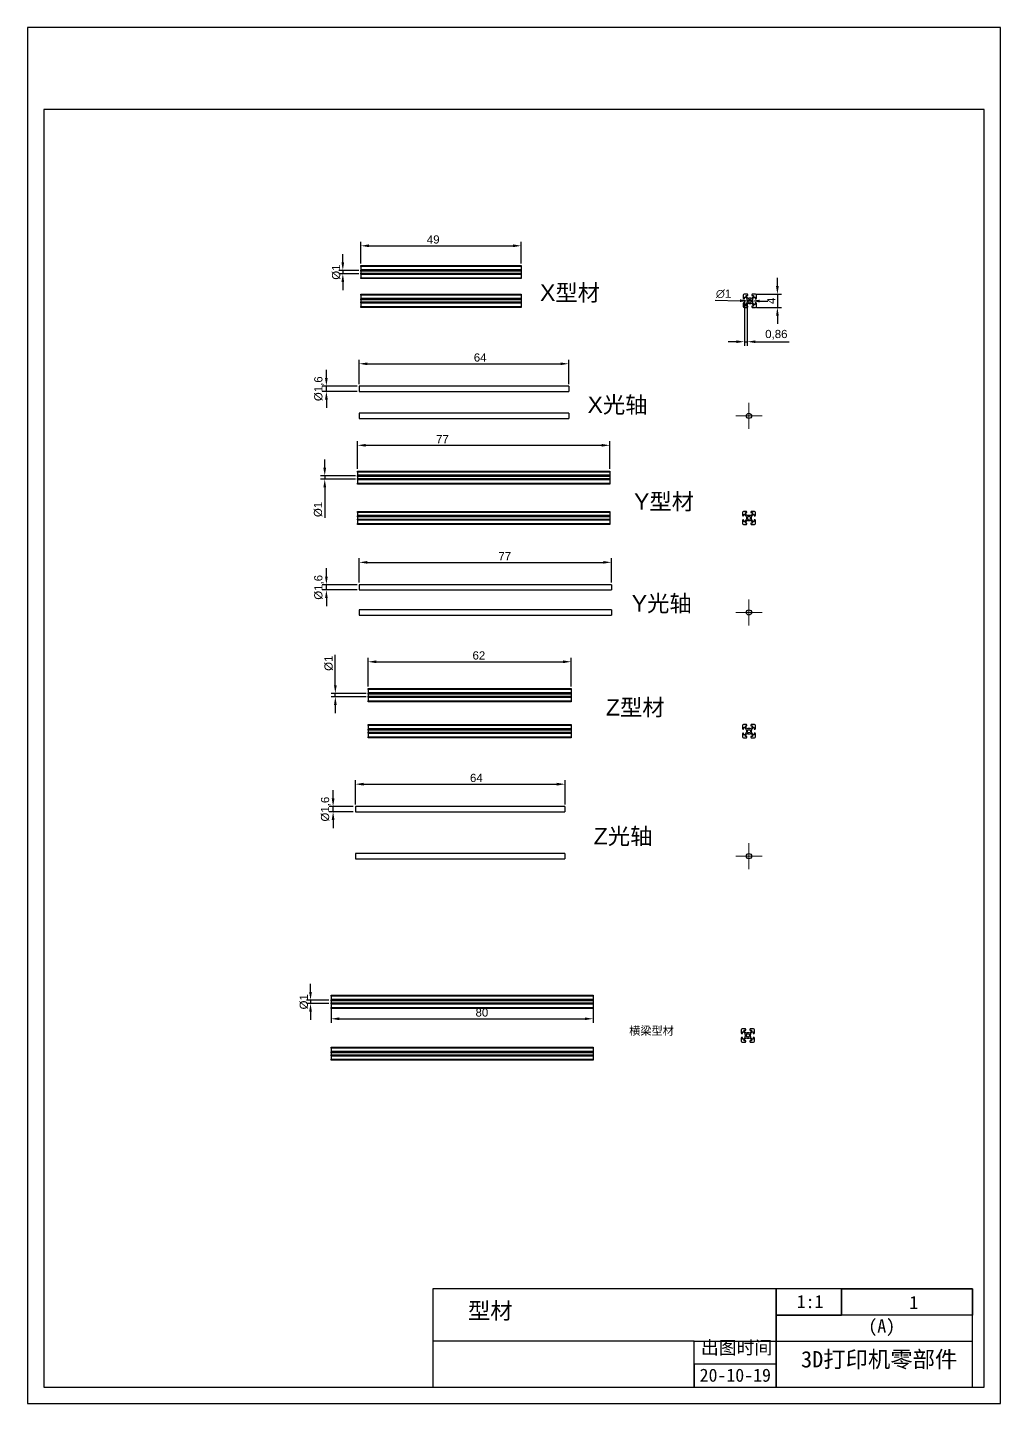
# Model space of a CAD drawing. Header units: millimetres. Extents: x -9 to 2385, y -1365 to 512.
# Drawn here: x 190.3 to 487.3, y 91.8 to 511.8 of the extents above; entities that cross this region are included whole.
import ezdxf

# ---------------------------------------------------------------- set-up
doc = ezdxf.new("R2010")
doc.units = ezdxf.units.MM
doc.layers.add('biaozhu', color=1, linetype='Continuous', lineweight=5, plot=False)
doc.styles.get("Standard").update_dxf_attribs({"font": 'arial.ttf'})
doc.dimstyles.new('ISO-25', dxfattribs={"dimtxt": 2.5, "dimasz": 2.5, "dimexe": 1.25, "dimexo": 0.625, "dimtad": 1, "dimtxsty": 'Standard', "dimcen": 2.5, "dimclrd": 1, "dimclre": 1, "dimclrt": 1, "dimadec": 0, "dimazin": 0, "dimtfac": 1, "dimtmove": 0, "dimatfit": 3, "dimfxl": 1, "dimtfillclr": 1, "dimarcsym": 0})

# ---------------------------------------------------------------- blocks, each defined once
blk = doc.blocks.new('*D536')
at = {"layer": 'biaozhu', "color": 1, "linetype": 'Continuous', "lineweight": -2, "transparency": 16777216}
for p, q in [((286.52, 440.14), (286.52, 442.64)), ((291.36, 437.64), (285.27, 437.64)), ((286.52, 437.64), (286.52, 436.64)), ((291.36, 436.64), (285.27, 436.64)), ((286.52, 434.14), (286.52, 431.64))]:
    blk.add_line(p, q, dxfattribs=at)
at = {"layer": 'biaozhu', "color": 1, "linetype": 'Continuous', "transparency": 16777216}
for points in [[(286.1, 440.14), (286.93, 440.14), (286.52, 437.64)], [(286.1, 434.14), (286.93, 434.14), (286.52, 436.64)]]:
    blk.add_solid(points, dxfattribs=at)
at = {"layer": 'Defpoints', "color": 0, "linetype": 'Continuous', "transparency": 16777216}
for p in [(291.99, 437.64), (286.52, 436.64), (291.99, 436.64)]:
    blk.add_point(p, dxfattribs=at)
at = {"layer": 'biaozhu', "color": 1, "linetype": 'Continuous', "lineweight": 18, "transparency": 16777216, "insert": (283.2, 437.14), "char_height": 2.5, "attachment_point": 2, "rotation": 90}
blk.add_mtext('%%c1', dxfattribs=at)
blk = doc.blocks.new('*D537')
at = {"layer": 'biaozhu', "color": 1, "linetype": 'Continuous', "lineweight": -2, "transparency": 16777216}
for p, q in [((291.99, 439.76), (291.99, 446.42)), ((340.99, 439.76), (340.99, 446.42)), ((294.49, 445.17), (338.49, 445.17))]:
    blk.add_line(p, q, dxfattribs=at)
at = {"layer": 'biaozhu', "color": 1, "linetype": 'Continuous', "transparency": 16777216}
for points in [[(294.49, 445.59), (294.49, 444.76), (291.99, 445.17)], [(338.49, 445.59), (338.49, 444.76), (340.99, 445.17)]]:
    blk.add_solid(points, dxfattribs=at)
at = {"layer": 'Defpoints', "color": 0, "linetype": 'Continuous', "transparency": 16777216}
for p in [(340.99, 445.17), (291.99, 439.14), (340.99, 439.14)]:
    blk.add_point(p, dxfattribs=at)
at = {"layer": 'biaozhu', "color": 1, "linetype": 'Continuous', "lineweight": 18, "transparency": 16777216, "insert": (314.11, 448.35), "char_height": 2.5, "attachment_point": 2}
blk.add_mtext('49', dxfattribs=at)
blk = doc.blocks.new('*D538')
at = {"layer": 'biaozhu', "color": 1, "linetype": 'Continuous', "lineweight": -2, "transparency": 16777216}
for p, q in [((281.5, 404.84), (281.5, 407.34)), ((290.88, 402.34), (280.25, 402.34)), ((290.88, 400.74), (280.25, 400.74)), ((281.5, 400.74), (281.5, 402.34)), ((281.5, 398.24), (281.5, 395.74))]:
    blk.add_line(p, q, dxfattribs=at)
at = {"layer": 'biaozhu', "color": 1, "linetype": 'Continuous', "transparency": 16777216}
for points in [[(281.08, 404.84), (281.92, 404.84), (281.5, 402.34)], [(281.08, 398.24), (281.92, 398.24), (281.5, 400.74)]]:
    blk.add_solid(points, dxfattribs=at)
at = {"layer": 'Defpoints', "color": 0, "linetype": 'Continuous', "transparency": 16777216}
for p in [(281.5, 402.34), (291.5, 402.34), (291.5, 400.74)]:
    blk.add_point(p, dxfattribs=at)
at = {"layer": 'biaozhu', "color": 1, "linetype": 'Continuous', "lineweight": 18, "transparency": 16777216, "insert": (277.79, 401.54), "char_height": 2.5, "attachment_point": 2, "rotation": 90}
blk.add_mtext('%%c1,6', dxfattribs=at)
blk = doc.blocks.new('*D539')
at = {"layer": 'biaozhu', "color": 1, "linetype": 'Continuous', "lineweight": -2, "transparency": 16777216}
for p, q in [((291.5, 402.96), (291.5, 410.41)), ((294, 409.16), (353, 409.16)), ((355.5, 402.96), (355.5, 410.41))]:
    blk.add_line(p, q, dxfattribs=at)
at = {"layer": 'biaozhu', "color": 1, "linetype": 'Continuous', "transparency": 16777216}
for points in [[(294, 409.57), (294, 408.74), (291.5, 409.16)], [(353, 409.57), (353, 408.74), (355.5, 409.16)]]:
    blk.add_solid(points, dxfattribs=at)
at = {"layer": 'Defpoints', "color": 0, "linetype": 'Continuous', "transparency": 16777216}
for p in [(355.5, 409.16), (291.5, 402.34), (355.5, 402.34)]:
    blk.add_point(p, dxfattribs=at)
at = {"layer": 'biaozhu', "color": 1, "linetype": 'Continuous', "lineweight": 18, "transparency": 16777216, "insert": (328.44, 412.33), "char_height": 2.5, "attachment_point": 2}
blk.add_mtext('64', dxfattribs=at)
blk = doc.blocks.new('SW_CENTERMARKSYMBOL_1')
at = {"color": 0, "linetype": 'Continuous', "lineweight": 0}
for p, q in [((-2.5, 0), (-4, 0)), ((0, 0), (-2.5, 0)), ((0, 2.5), (0, 4)), ((0, 0), (0, 2.5)), ((0, 0), (0, -2.5)), ((0, 0), (2.5, 0)), ((2.5, 0), (4, 0)), ((0, -2.5), (0, -4))]:
    blk.add_line(p, q, dxfattribs=at)
blk = doc.blocks.new('*D544')
at = {"layer": 'biaozhu', "color": 1, "linetype": 'Continuous', "lineweight": -2, "transparency": 16777216}
for p, q in [((281, 377.42), (281, 379.92)), ((290.38, 374.92), (279.75, 374.92)), ((290.38, 373.92), (279.75, 373.92)), ((281, 374.92), (281, 373.92)), ((281, 371.42), (281, 362.13))]:
    blk.add_line(p, q, dxfattribs=at)
at = {"layer": 'biaozhu', "color": 1, "linetype": 'Continuous', "transparency": 16777216}
for points in [[(280.58, 377.42), (281.42, 377.42), (281, 374.92)], [(280.58, 371.42), (281.42, 371.42), (281, 373.92)]]:
    blk.add_solid(points, dxfattribs=at)
at = {"layer": 'Defpoints', "color": 0, "linetype": 'Continuous', "transparency": 16777216}
for p in [(281, 373.92), (291, 374.92), (291, 373.92)]:
    blk.add_point(p, dxfattribs=at)
at = {"layer": 'biaozhu', "color": 1, "linetype": 'Continuous', "lineweight": 18, "transparency": 16777216, "insert": (277.68, 364.69), "char_height": 2.5, "attachment_point": 2, "rotation": 90}
blk.add_mtext('%%c1', dxfattribs=at)
blk = doc.blocks.new('*D545')
at = {"layer": 'biaozhu', "color": 1, "linetype": 'Continuous', "lineweight": -2, "transparency": 16777216}
for p, q in [((291, 377.05), (291, 385.52)), ((293.5, 384.27), (365.5, 384.27)), ((368, 377.05), (368, 385.52))]:
    blk.add_line(p, q, dxfattribs=at)
at = {"layer": 'biaozhu', "color": 1, "linetype": 'Continuous', "transparency": 16777216}
for points in [[(293.5, 384.69), (293.5, 383.86), (291, 384.27)], [(365.5, 384.69), (365.5, 383.86), (368, 384.27)]]:
    blk.add_solid(points, dxfattribs=at)
at = {"layer": 'Defpoints', "color": 0, "linetype": 'Continuous', "transparency": 16777216}
for p in [(368, 384.27), (291, 376.42), (368, 376.42)]:
    blk.add_point(p, dxfattribs=at)
at = {"layer": 'biaozhu', "color": 1, "linetype": 'Continuous', "lineweight": 18, "transparency": 16777216, "insert": (316.92, 387.4), "char_height": 2.5, "attachment_point": 2}
blk.add_mtext('77', dxfattribs=at)
blk = doc.blocks.new('*D546')
at = {"layer": 'biaozhu', "color": 1, "linetype": 'Continuous', "lineweight": -2, "transparency": 16777216}
for p, q in [((281.5, 344.22), (281.5, 346.72)), ((290.88, 341.72), (280.25, 341.72)), ((281.5, 340.12), (281.5, 341.72)), ((290.88, 340.12), (280.25, 340.12)), ((281.5, 337.62), (281.5, 335.12))]:
    blk.add_line(p, q, dxfattribs=at)
at = {"layer": 'biaozhu', "color": 1, "linetype": 'Continuous', "transparency": 16777216}
for points in [[(281.08, 344.22), (281.92, 344.22), (281.5, 341.72)], [(281.08, 337.62), (281.92, 337.62), (281.5, 340.12)]]:
    blk.add_solid(points, dxfattribs=at)
at = {"layer": 'Defpoints', "color": 0, "linetype": 'Continuous', "transparency": 16777216}
for p in [(281.5, 341.72), (291.5, 341.72), (291.5, 340.12)]:
    blk.add_point(p, dxfattribs=at)
at = {"layer": 'biaozhu', "color": 1, "linetype": 'Continuous', "lineweight": 18, "transparency": 16777216, "insert": (277.79, 340.92), "char_height": 2.5, "attachment_point": 2, "rotation": 90}
blk.add_mtext('%%c1,6', dxfattribs=at)
blk = doc.blocks.new('*D547')
at = {"layer": 'biaozhu', "color": 1, "linetype": 'Continuous', "lineweight": -2, "transparency": 16777216}
for p, q in [((291.5, 342.35), (291.5, 349.8)), ((368.5, 342.35), (368.5, 349.8)), ((294, 348.55), (366, 348.55))]:
    blk.add_line(p, q, dxfattribs=at)
at = {"layer": 'biaozhu', "color": 1, "linetype": 'Continuous', "transparency": 16777216}
for points in [[(294, 348.96), (294, 348.13), (291.5, 348.55)], [(366, 348.96), (366, 348.13), (368.5, 348.55)]]:
    blk.add_solid(points, dxfattribs=at)
at = {"layer": 'Defpoints', "color": 0, "linetype": 'Continuous', "transparency": 16777216}
for p in [(368.5, 348.55), (291.5, 341.72), (368.5, 341.72)]:
    blk.add_point(p, dxfattribs=at)
at = {"layer": 'biaozhu', "color": 1, "linetype": 'Continuous', "lineweight": 18, "transparency": 16777216, "insert": (335.94, 351.67), "char_height": 2.5, "attachment_point": 2}
blk.add_mtext('77', dxfattribs=at)
blk = doc.blocks.new('SW_CENTERMARKSYMBOL_2')
at = {"color": 0, "linetype": 'Continuous', "lineweight": 0}
for p, q in [((-2.5, 0), (-4, 0)), ((0, 0), (-2.5, 0)), ((0, 2.5), (0, 4)), ((0, 0), (0, 2.5)), ((0, 0), (0, -2.5)), ((0, 0), (2.5, 0)), ((2.5, 0), (4, 0)), ((0, -2.5), (0, -4))]:
    blk.add_line(p, q, dxfattribs=at)
blk = doc.blocks.new('*D540')
at = {"layer": 'biaozhu', "color": 1, "linetype": 'Continuous', "lineweight": -2, "transparency": 16777216}
for p, q in [((283.55, 276.51), (283.55, 279.01)), ((289.71, 274.01), (282.3, 274.01)), ((283.55, 272.41), (283.55, 274.01)), ((289.71, 272.41), (282.3, 272.41)), ((283.55, 269.91), (283.55, 267.41))]:
    blk.add_line(p, q, dxfattribs=at)
at = {"layer": 'biaozhu', "color": 1, "linetype": 'Continuous', "transparency": 16777216}
for points in [[(283.13, 276.51), (283.97, 276.51), (283.55, 274.01)], [(283.13, 269.91), (283.97, 269.91), (283.55, 272.41)]]:
    blk.add_solid(points, dxfattribs=at)
at = {"layer": 'Defpoints', "color": 0, "linetype": 'Continuous', "transparency": 16777216}
for p in [(283.55, 274.01), (290.34, 274.01), (290.34, 272.41)]:
    blk.add_point(p, dxfattribs=at)
at = {"layer": 'biaozhu', "color": 1, "linetype": 'Continuous', "lineweight": 18, "transparency": 16777216, "insert": (279.84, 273.21), "char_height": 2.5, "attachment_point": 2, "rotation": 90}
blk.add_mtext('%%c1,6', dxfattribs=at)
blk = doc.blocks.new('*D541')
at = {"layer": 'biaozhu', "color": 1, "linetype": 'Continuous', "lineweight": -2, "transparency": 16777216}
for p, q in [((290.34, 274.64), (290.34, 282.08)), ((354.34, 274.64), (354.34, 282.08)), ((292.84, 280.83), (351.84, 280.83))]:
    blk.add_line(p, q, dxfattribs=at)
at = {"layer": 'biaozhu', "color": 1, "linetype": 'Continuous', "transparency": 16777216}
for points in [[(292.84, 281.25), (292.84, 280.41), (290.34, 280.83)], [(351.84, 281.25), (351.84, 280.41), (354.34, 280.83)]]:
    blk.add_solid(points, dxfattribs=at)
at = {"layer": 'Defpoints', "color": 0, "linetype": 'Continuous', "transparency": 16777216}
for p in [(354.34, 280.83), (290.34, 274.01), (354.34, 274.01)]:
    blk.add_point(p, dxfattribs=at)
at = {"layer": 'biaozhu', "color": 1, "linetype": 'Continuous', "lineweight": 18, "transparency": 16777216, "insert": (327.28, 284.01), "char_height": 2.5, "attachment_point": 2}
blk.add_mtext('64', dxfattribs=at)
blk = doc.blocks.new('SW_CENTERMARKSYMBOL_3')
at = {"color": 0, "linetype": 'Continuous', "lineweight": 0}
for p, q in [((-2.5, 0), (-4, 0)), ((0, 0), (-2.5, 0)), ((0, 2.5), (0, 4)), ((0, 0), (0, 2.5)), ((0, 0), (0, -2.5)), ((0, 0), (2.5, 0)), ((2.5, 0), (4, 0)), ((0, -2.5), (0, -4))]:
    blk.add_line(p, q, dxfattribs=at)
blk = doc.blocks.new('*D542')
at = {"layer": 'biaozhu', "color": 1, "linetype": 'Continuous', "lineweight": -2, "transparency": 16777216}
for p, q in [((284.23, 311.02), (284.23, 320.31)), ((293.61, 308.52), (282.98, 308.52)), ((293.61, 307.52), (282.98, 307.52)), ((284.23, 307.52), (284.23, 308.52)), ((284.23, 305.02), (284.23, 302.52))]:
    blk.add_line(p, q, dxfattribs=at)
at = {"layer": 'biaozhu', "color": 1, "linetype": 'Continuous', "transparency": 16777216}
for points in [[(283.82, 311.02), (284.65, 311.02), (284.23, 308.52)], [(283.82, 305.02), (284.65, 305.02), (284.23, 307.52)]]:
    blk.add_solid(points, dxfattribs=at)
at = {"layer": 'Defpoints', "color": 0, "linetype": 'Continuous', "transparency": 16777216}
for p in [(284.23, 307.52), (294.23, 308.52), (294.23, 307.52)]:
    blk.add_point(p, dxfattribs=at)
at = {"layer": 'biaozhu', "color": 1, "linetype": 'Continuous', "lineweight": 18, "transparency": 16777216, "insert": (280.91, 317.75), "char_height": 2.5, "attachment_point": 2, "rotation": 90}
blk.add_mtext('%%c1', dxfattribs=at)
blk = doc.blocks.new('*D543')
at = {"layer": 'biaozhu', "color": 1, "linetype": 'Continuous', "lineweight": -2, "transparency": 16777216}
for p, q in [((294.23, 310.64), (294.23, 319.45)), ((356.23, 310.64), (356.23, 319.45)), ((296.73, 318.2), (353.73, 318.2))]:
    blk.add_line(p, q, dxfattribs=at)
at = {"layer": 'biaozhu', "color": 1, "linetype": 'Continuous', "transparency": 16777216}
for points in [[(296.73, 318.62), (296.73, 317.78), (294.23, 318.2)], [(353.73, 318.62), (353.73, 317.78), (356.23, 318.2)]]:
    blk.add_solid(points, dxfattribs=at)
at = {"layer": 'Defpoints', "color": 0, "linetype": 'Continuous', "transparency": 16777216}
for p in [(356.23, 318.2), (294.23, 310.02), (356.23, 310.02)]:
    blk.add_point(p, dxfattribs=at)
at = {"layer": 'biaozhu', "color": 1, "linetype": 'Continuous', "lineweight": 18, "transparency": 16777216, "insert": (328.05, 321.38), "char_height": 2.5, "attachment_point": 2}
blk.add_mtext('62', dxfattribs=at)
blk = doc.blocks.new('*D550')
at = {"color": 1, "lineweight": -2, "transparency": 16777216}
for p, q in [((419.17, 432.86), (419.17, 435.36)), ((412.83, 430.36), (420.42, 430.36)), ((419.17, 430.36), (419.17, 426.36)), ((412.83, 426.36), (420.42, 426.36)), ((419.17, 423.86), (419.17, 421.36))]:
    blk.add_line(p, q, dxfattribs=at)
at = {"color": 1, "transparency": 16777216}
for points in [[(418.76, 432.86), (419.59, 432.86), (419.17, 430.36)], [(418.76, 423.86), (419.59, 423.86), (419.17, 426.36)]]:
    blk.add_solid(points, dxfattribs=at)
at = {"layer": 'Defpoints', "color": 0, "transparency": 16777216}
for p in [(412.21, 430.36), (412.21, 426.36), (419.17, 426.36)]:
    blk.add_point(p, dxfattribs=at)
at = {"color": 1, "transparency": 16777216, "insert": (417.3, 428.36), "char_height": 2.5, "attachment_point": 5, "rotation": 90}
blk.add_mtext('4', dxfattribs=at)
blk = doc.blocks.new('*D551')
at = {"color": 1, "lineweight": -2, "transparency": 16777216}
for p, q in [((400.13, 428.56), (407.76, 428.42)), ((411.26, 428.35), (410.26, 428.37)), ((413.76, 428.31), (416.25, 428.26))]:
    blk.add_line(p, q, dxfattribs=at)
at = {"color": 1, "transparency": 16777216}
for points in [[(407.76, 428.84), (407.75, 428), (410.26, 428.37)], [(413.76, 428.72), (413.75, 427.89), (411.26, 428.35)]]:
    blk.add_solid(points, dxfattribs=at)
at = {"layer": 'Defpoints', "color": 0, "transparency": 16777216}
for p in [(410.26, 428.37), (411.26, 428.35)]:
    blk.add_point(p, dxfattribs=at)
at = {"color": 1, "transparency": 16777216, "insert": (402.73, 430.49), "char_height": 2.5, "attachment_point": 5, "rotation": 358.9219}
blk.add_mtext('∅1', dxfattribs=at)
blk = doc.blocks.new('*D552')
at = {"color": 1, "lineweight": -2, "transparency": 16777216}
for p, q in [((409.12, 428.6), (409.12, 414.64)), ((409.98, 427.8), (409.98, 414.64)), ((406.62, 415.89), (404.12, 415.89)), ((409.12, 415.89), (409.98, 415.89)), ((412.48, 415.89), (422.72, 415.89))]:
    blk.add_line(p, q, dxfattribs=at)
at = {"color": 1, "transparency": 16777216}
for points in [[(406.62, 416.31), (406.62, 415.48), (409.12, 415.89)], [(412.48, 416.31), (412.48, 415.48), (409.98, 415.89)]]:
    blk.add_solid(points, dxfattribs=at)
at = {"layer": 'Defpoints', "color": 0, "transparency": 16777216}
for p in [(409.12, 429.22), (409.98, 428.42), (409.98, 415.89)]:
    blk.add_point(p, dxfattribs=at)
at = {"color": 1, "transparency": 16777216, "insert": (418.85, 418.02), "char_height": 2.5, "attachment_point": 5}
blk.add_mtext('0,86', dxfattribs=at)
blk = doc.blocks.new('*D548')
at = {"color": 1, "linetype": 'Continuous', "lineweight": -2, "transparency": 16777216}
for p, q in [((276.66, 217.41), (276.66, 219.91)), ((282.29, 214.91), (275.41, 214.91)), ((276.66, 214.91), (276.66, 213.91)), ((282.29, 213.91), (275.41, 213.91)), ((276.66, 211.41), (276.66, 208.91))]:
    blk.add_line(p, q, dxfattribs=at)
at = {"color": 1, "linetype": 'Continuous', "transparency": 16777216}
for points in [[(276.24, 217.41), (277.07, 217.41), (276.66, 214.91)], [(276.24, 211.41), (277.07, 211.41), (276.66, 213.91)]]:
    blk.add_solid(points, dxfattribs=at)
at = {"layer": 'Defpoints', "color": 0, "linetype": 'Continuous', "transparency": 16777216}
for p in [(282.92, 214.91), (276.66, 213.91), (282.92, 213.91)]:
    blk.add_point(p, dxfattribs=at)
at = {"color": 1, "linetype": 'Continuous', "lineweight": 18, "transparency": 16777216, "insert": (273.34, 214.41), "char_height": 2.5, "attachment_point": 2, "rotation": 90}
blk.add_mtext('%%c1', dxfattribs=at)
blk = doc.blocks.new('*D549')
at = {"color": 1, "linetype": 'Continuous', "lineweight": -2, "transparency": 16777216}
for p, q in [((282.92, 215.78), (282.92, 207.98)), ((362.92, 215.78), (362.92, 207.98)), ((285.42, 209.23), (360.42, 209.23))]:
    blk.add_line(p, q, dxfattribs=at)
at = {"color": 1, "linetype": 'Continuous', "transparency": 16777216}
for points in [[(285.42, 209.64), (285.42, 208.81), (282.92, 209.23)], [(360.42, 209.64), (360.42, 208.81), (362.92, 209.23)]]:
    blk.add_solid(points, dxfattribs=at)
at = {"layer": 'Defpoints', "color": 0, "linetype": 'Continuous', "transparency": 16777216}
for p in [(282.92, 216.41), (362.92, 216.41), (362.92, 209.23)]:
    blk.add_point(p, dxfattribs=at)
at = {"color": 1, "linetype": 'Continuous', "lineweight": 18, "transparency": 16777216, "insert": (328.97, 212.4), "char_height": 2.5, "attachment_point": 2}
blk.add_mtext('80', dxfattribs=at)

msp = doc.modelspace()

# ---------------------------------------------------------------- linework, layer by layer
at = {"color": 7, "linetype": 'Continuous', "lineweight": 25}
for p, q in [((291.9885, 439.1384), (340.9885, 439.1384)), ((291.9885, 438.8384), (291.9885, 439.1384)), ((340.9885, 438.8384), (291.9885, 438.8384)), ((291.9885, 438.8384), (291.9885, 437.8584)), ((340.9885, 437.8584), (291.9885, 437.8584)), ((291.9885, 437.8584), (291.9885, 437.7584)), ((340.9885, 437.7584), (291.9885, 437.7584)), ((291.9885, 437.4578), (291.9885, 437.7584)), ((340.9885, 437.4578), (291.9885, 437.4578)), ((291.9885, 437.4578), (291.9885, 436.8191)), ((291.9885, 436.8191), (340.9885, 436.8191)), ((291.9885, 436.5184), (291.9885, 436.8191)), ((340.9885, 439.1384), (340.9885, 438.8384)), ((340.9885, 438.8384), (340.9885, 437.8584)), ((340.9885, 437.8584), (340.9885, 437.7584)), ((340.9885, 437.7584), (340.9885, 437.4578)), ((340.9885, 437.4578), (340.9885, 436.8191)), ((340.9885, 436.8191), (340.9885, 436.5184)), ((340.9885, 436.5184), (291.9885, 436.5184)), ((291.9885, 436.5184), (291.9885, 436.4184)), ((340.9885, 436.4184), (291.9885, 436.4184)), ((291.9885, 436.4184), (291.9885, 435.4384)), ((291.9885, 435.4384), (340.9885, 435.4384)), ((291.9885, 435.1384), (291.9885, 435.4384)), ((340.9885, 435.1384), (291.9885, 435.1384)), ((340.9885, 436.5184), (340.9885, 436.4184)), ((340.9885, 436.4184), (340.9885, 435.4384)), ((340.9885, 435.4384), (340.9885, 435.1384)), ((291.9885, 430.3629), (340.9885, 430.3629)), ((291.9885, 430.0629), (291.9885, 430.3629)), ((340.9885, 430.0629), (291.9885, 430.0629)), ((291.9885, 430.0629), (291.9885, 429.0829)), ((340.9885, 429.0829), (291.9885, 429.0829)), ((291.9885, 429.0829), (291.9885, 428.9829)), ((340.9885, 428.9829), (291.9885, 428.9829)), ((291.9885, 428.6822), (291.9885, 428.9829)), ((340.9885, 428.6822), (291.9885, 428.6822)), ((291.9885, 428.6822), (291.9885, 428.0435)), ((340.9885, 430.3629), (340.9885, 430.0629)), ((340.9885, 430.0629), (340.9885, 429.0829)), ((340.9885, 429.0829), (340.9885, 428.9829)), ((340.9885, 428.9829), (340.9885, 428.6822)), ((340.9885, 428.6822), (340.9885, 428.0435)), ((408.7557, 430.0629), (408.7557, 429.0829)), ((408.7557, 429.0829), (408.8496, 429.0829)), ((408.8496, 429.0829), (408.8496, 428.9829)), ((408.8496, 428.9829), (409.1157, 428.9829)), ((410.0357, 430.3629), (409.0557, 430.3629)), ((409.1157, 429.4629), (409.4436, 429.4629)), ((409.1157, 428.9829), (409.1157, 429.4629)), ((409.4436, 429.4629), (409.8, 429.1065)), ((409.6557, 430.0029), (410.1357, 430.0029)), ((409.6557, 429.675), (409.6557, 430.0029)), ((410.0121, 429.3186), (409.6557, 429.675)), ((409.9757, 428.6822), (409.9757, 428.0435)), ((410.0357, 430.2691), (410.0357, 430.3629)), ((410.1357, 430.2691), (410.0357, 430.2691)), ((410.1357, 430.0029), (410.1357, 430.2691)), ((411.0751, 429.1429), (410.4364, 429.1429)), ((411.3757, 430.2691), (411.3757, 430.0029)), ((411.4757, 430.2691), (411.3757, 430.2691)), ((411.3757, 430.0029), (411.8557, 430.0029)), ((411.4757, 430.3629), (411.4757, 430.2691)), ((412.4557, 430.3629), (411.4757, 430.3629)), ((411.8557, 429.675), (411.4994, 429.3186)), ((411.5357, 428.0435), (411.5357, 428.6822)), ((411.7115, 429.1065), (412.0679, 429.4629)), ((411.8557, 430.0029), (411.8557, 429.675)), ((412.0679, 429.4629), (412.3957, 429.4629)), ((412.3957, 429.4629), (412.3957, 428.9829)), ((412.3957, 428.9829), (412.6619, 428.9829)), ((412.6619, 429.0829), (412.7557, 429.0829)), ((412.6619, 428.9829), (412.6619, 429.0829)), ((412.7557, 429.0829), (412.7557, 430.0629)), ((291.9885, 428.0435), (340.9885, 428.0435)), ((291.9885, 427.7429), (291.9885, 428.0435)), ((340.9885, 427.7429), (291.9885, 427.7429)), ((291.9885, 427.7429), (291.9885, 427.6429)), ((340.9885, 427.6429), (291.9885, 427.6429)), ((291.9885, 427.6429), (291.9885, 426.6629)), ((291.9885, 426.6629), (340.9885, 426.6629)), ((291.9885, 426.3629), (291.9885, 426.6629)), ((340.9885, 426.3629), (291.9885, 426.3629)), ((340.9885, 428.0435), (340.9885, 427.7429)), ((340.9885, 427.7429), (340.9885, 427.6429)), ((340.9885, 427.6429), (340.9885, 426.6629)), ((340.9885, 426.6629), (340.9885, 426.3629)), ((408.7557, 427.6429), (408.7557, 426.6629)), ((408.8496, 427.6429), (408.7557, 427.6429)), ((408.8496, 427.7429), (408.8496, 427.6429)), ((409.1157, 427.7429), (408.8496, 427.7429)), ((409.0557, 426.3629), (410.0357, 426.3629)), ((409.1157, 427.2629), (409.1157, 427.7429)), ((409.4436, 427.2629), (409.1157, 427.2629)), ((409.8, 427.6193), (409.4436, 427.2629)), ((409.6557, 427.0507), (410.0121, 427.4071)), ((409.6557, 426.7229), (409.6557, 427.0507)), ((410.1357, 426.7229), (409.6557, 426.7229)), ((410.0357, 426.4567), (410.1357, 426.4567)), ((410.0357, 426.3629), (410.0357, 426.4567)), ((410.1357, 426.4567), (410.1357, 426.7229)), ((410.4364, 427.5829), (411.0751, 427.5829)), ((411.3757, 426.7229), (411.3757, 426.4567)), ((411.8557, 426.7229), (411.3757, 426.7229)), ((411.3757, 426.4567), (411.4757, 426.4567)), ((411.4757, 426.4567), (411.4757, 426.3629)), ((411.4757, 426.3629), (412.4557, 426.3629)), ((411.4994, 427.4071), (411.8557, 427.0507)), ((412.0679, 427.2629), (411.7115, 427.6193)), ((411.8557, 427.0507), (411.8557, 426.7229)), ((412.3957, 427.2629), (412.0679, 427.2629)), ((412.3957, 427.7429), (412.3957, 427.2629)), ((412.6619, 427.7429), (412.3957, 427.7429)), ((412.6619, 427.6429), (412.6619, 427.7429)), ((412.7557, 427.6429), (412.6619, 427.6429)), ((412.7557, 426.6629), (412.7557, 427.6429)), ((355.5013, 402.3352), (291.5013, 402.3352)), ((291.5013, 402.3352), (291.5013, 400.7352)), ((291.5013, 400.7352), (355.5013, 400.7352)), ((355.5013, 402.3352), (355.5013, 400.7352)), ((355.5013, 394.0531), (291.5013, 394.0531)), ((291.5013, 394.0531), (291.5013, 392.4531)), ((291.5013, 392.4531), (355.5013, 392.4531)), ((355.5013, 394.0531), (355.5013, 392.4531)), ((291.0001, 376.4207), (368.0001, 376.4207)), ((291.0001, 376.1207), (291.0001, 376.4207)), ((368.0001, 376.1207), (291.0001, 376.1207)), ((291.0001, 376.1207), (291.0001, 375.1407)), ((368.0001, 375.1407), (291.0001, 375.1407)), ((291.0001, 375.1407), (291.0001, 375.0407)), ((368.0001, 375.0407), (291.0001, 375.0407)), ((291.0001, 374.7401), (291.0001, 375.0407)), ((368.0001, 374.7401), (291.0001, 374.7401)), ((291.0001, 374.7401), (291.0001, 374.1014)), ((291.0001, 374.1014), (368.0001, 374.1014)), ((291.0001, 373.8007), (291.0001, 374.1014)), ((368.0001, 373.8007), (291.0001, 373.8007)), ((291.0001, 373.8007), (291.0001, 373.7007)), ((368.0001, 376.4207), (368.0001, 376.1207)), ((368.0001, 376.1207), (368.0001, 375.1407)), ((368.0001, 375.1407), (368.0001, 375.0407)), ((368.0001, 375.0407), (368.0001, 374.7401)), ((368.0001, 374.7401), (368.0001, 374.1014)), ((368.0001, 374.1014), (368.0001, 373.8007)), ((368.0001, 373.8007), (368.0001, 373.7007)), ((368.0001, 373.7007), (291.0001, 373.7007)), ((291.0001, 373.7007), (291.0001, 372.7207)), ((291.0001, 372.7207), (368.0001, 372.7207)), ((291.0001, 372.4207), (291.0001, 372.7207)), ((368.0001, 372.4207), (291.0001, 372.4207)), ((368.0001, 373.7007), (368.0001, 372.7207)), ((368.0001, 372.7207), (368.0001, 372.4207)), ((291.0001, 364.0964), (368.0001, 364.0964)), ((291.0001, 363.7964), (291.0001, 364.0964)), ((368.0001, 363.7964), (291.0001, 363.7964)), ((291.0001, 363.7964), (291.0001, 362.8164)), ((368.0001, 362.8164), (291.0001, 362.8164)), ((291.0001, 362.8164), (291.0001, 362.7164)), ((368.0001, 362.7164), (291.0001, 362.7164)), ((291.0001, 362.4157), (291.0001, 362.7164)), ((368.0001, 362.4157), (291.0001, 362.4157)), ((291.0001, 362.4157), (291.0001, 361.7771)), ((291.0001, 361.7771), (368.0001, 361.7771)), ((291.0001, 361.4764), (291.0001, 361.7771)), ((368.0001, 361.4764), (291.0001, 361.4764)), ((291.0001, 361.4764), (291.0001, 361.3764)), ((368.0001, 361.3764), (291.0001, 361.3764)), ((291.0001, 361.3764), (291.0001, 360.3964)), ((368.0001, 364.0964), (368.0001, 363.7964)), ((368.0001, 363.7964), (368.0001, 362.8164)), ((368.0001, 362.8164), (368.0001, 362.7164)), ((368.0001, 362.7164), (368.0001, 362.4157)), ((368.0001, 362.4157), (368.0001, 361.7771)), ((368.0001, 361.7771), (368.0001, 361.4764)), ((368.0001, 361.4764), (368.0001, 361.3764)), ((368.0001, 361.3764), (368.0001, 360.3964)), ((408.4917, 363.7964), (408.4917, 362.8164)), ((408.4917, 362.8164), (408.5855, 362.8164)), ((408.4917, 361.3764), (408.4917, 360.3964)), ((408.5855, 361.3764), (408.4917, 361.3764)), ((408.5855, 362.8164), (408.5855, 362.7164)), ((408.5855, 362.7164), (408.8517, 362.7164)), ((408.5855, 361.4764), (408.5855, 361.3764)), ((408.8517, 361.4764), (408.5855, 361.4764)), ((409.7717, 364.0964), (408.7917, 364.0964)), ((408.8517, 363.1964), (409.1795, 363.1964)), ((408.8517, 362.7164), (408.8517, 363.1964)), ((408.8517, 360.9964), (408.8517, 361.4764)), ((409.1795, 363.1964), (409.5359, 362.84)), ((409.5359, 361.3528), (409.1795, 360.9964)), ((409.3917, 363.7364), (409.8717, 363.7364)), ((409.3917, 363.4085), (409.3917, 363.7364)), ((409.7481, 363.0521), (409.3917, 363.4085)), ((409.7117, 362.4157), (409.7117, 361.7771)), ((409.7717, 364.0026), (409.7717, 364.0964)), ((409.8717, 364.0026), (409.7717, 364.0026)), ((409.8717, 363.7364), (409.8717, 364.0026)), ((410.811, 362.8764), (410.1723, 362.8764)), ((410.1723, 361.3164), (410.811, 361.3164)), ((411.1117, 364.0026), (411.1117, 363.7364)), ((411.2117, 364.0026), (411.1117, 364.0026)), ((411.1117, 363.7364), (411.5917, 363.7364)), ((411.2117, 364.0964), (411.2117, 364.0026)), ((412.1917, 364.0964), (411.2117, 364.0964)), ((411.5917, 363.4085), (411.2353, 363.0521)), ((411.2717, 361.7771), (411.2717, 362.4157)), ((411.4474, 362.84), (411.8038, 363.1964)), ((411.8038, 360.9964), (411.4474, 361.3528)), ((411.5917, 363.7364), (411.5917, 363.4085)), ((411.8038, 363.1964), (412.1317, 363.1964)), ((412.1317, 363.1964), (412.1317, 362.7164)), ((412.1317, 362.7164), (412.3979, 362.7164)), ((412.1317, 361.4764), (412.1317, 360.9964)), ((412.3979, 361.4764), (412.1317, 361.4764)), ((412.3979, 362.8164), (412.4917, 362.8164)), ((412.3979, 362.7164), (412.3979, 362.8164)), ((412.3979, 361.3764), (412.3979, 361.4764)), ((412.4917, 361.3764), (412.3979, 361.3764)), ((412.4917, 362.8164), (412.4917, 363.7964)), ((412.4917, 360.3964), (412.4917, 361.3764)), ((291.0001, 360.3964), (368.0001, 360.3964)), ((291.0001, 360.0964), (291.0001, 360.3964)), ((368.0001, 360.0964), (291.0001, 360.0964)), ((368.0001, 360.3964), (368.0001, 360.0964)), ((408.7917, 360.0964), (409.7717, 360.0964)), ((409.1795, 360.9964), (408.8517, 360.9964)), ((409.3917, 360.7843), (409.7481, 361.1407)), ((409.3917, 360.4564), (409.3917, 360.7843)), ((409.8717, 360.4564), (409.3917, 360.4564)), ((409.7717, 360.1902), (409.8717, 360.1902)), ((409.7717, 360.0964), (409.7717, 360.1902)), ((409.8717, 360.1902), (409.8717, 360.4564)), ((411.1117, 360.4564), (411.1117, 360.1902)), ((411.5917, 360.4564), (411.1117, 360.4564)), ((411.1117, 360.1902), (411.2117, 360.1902)), ((411.2117, 360.1902), (411.2117, 360.0964)), ((411.2117, 360.0964), (412.1917, 360.0964)), ((411.2353, 361.1407), (411.5917, 360.7843)), ((411.5917, 360.7843), (411.5917, 360.4564)), ((412.1317, 360.9964), (411.8038, 360.9964)), ((368.5011, 341.7244), (291.5011, 341.7244)), ((291.5011, 341.7244), (291.5011, 340.1244)), ((368.5011, 341.7244), (368.5011, 340.1244)), ((291.5011, 340.1244), (368.5011, 340.1244)), ((368.5011, 334.0449), (291.5011, 334.0449)), ((291.5011, 334.0449), (291.5011, 332.4449)), ((291.5011, 332.4449), (368.5011, 332.4449)), ((368.5011, 334.0449), (368.5011, 332.4449)), ((294.2322, 310.0174), (356.2322, 310.0174)), ((294.2322, 309.7174), (294.2322, 310.0174)), ((356.2322, 309.7174), (294.2322, 309.7174)), ((294.2322, 309.7174), (294.2322, 308.7374)), ((356.2322, 308.7374), (294.2322, 308.7374)), ((294.2322, 308.7374), (294.2322, 308.6374)), ((356.2322, 308.6374), (294.2322, 308.6374)), ((294.2322, 308.3368), (294.2322, 308.6374)), ((356.2322, 308.3368), (294.2322, 308.3368)), ((294.2322, 308.3368), (294.2322, 307.6981)), ((294.2322, 307.6981), (356.2322, 307.6981)), ((294.2322, 307.3974), (294.2322, 307.6981)), ((356.2322, 307.3974), (294.2322, 307.3974)), ((294.2322, 307.3974), (294.2322, 307.2974)), ((356.2322, 307.2974), (294.2322, 307.2974)), ((294.2322, 307.2974), (294.2322, 306.3174)), ((356.2322, 310.0174), (356.2322, 309.7174)), ((356.2322, 309.7174), (356.2322, 308.7374)), ((356.2322, 308.7374), (356.2322, 308.6374)), ((356.2322, 308.6374), (356.2322, 308.3368)), ((356.2322, 308.3368), (356.2322, 307.6981)), ((356.2322, 307.6981), (356.2322, 307.3974)), ((356.2322, 307.3974), (356.2322, 307.2974)), ((356.2322, 307.2974), (356.2322, 306.3174)), ((294.2322, 306.3174), (356.2322, 306.3174)), ((294.2322, 306.0174), (294.2322, 306.3174)), ((356.2322, 306.0174), (294.2322, 306.0174)), ((356.2322, 306.3174), (356.2322, 306.0174)), ((294.2322, 299.0119), (356.2322, 299.0119)), ((294.2322, 298.7119), (294.2322, 299.0119)), ((356.2322, 298.7119), (294.2322, 298.7119)), ((294.2322, 298.7119), (294.2322, 297.7319)), ((356.2322, 299.0119), (356.2322, 298.7119)), ((356.2322, 298.7119), (356.2322, 297.7319)), ((408.4917, 298.7119), (408.4917, 297.7319)), ((409.7717, 299.0119), (408.7917, 299.0119)), ((409.3917, 298.6519), (409.8717, 298.6519)), ((409.3917, 298.3241), (409.3917, 298.6519)), ((409.7481, 297.9677), (409.3917, 298.3241)), ((409.7717, 298.9181), (409.7717, 299.0119)), ((409.8717, 298.9181), (409.7717, 298.9181)), ((409.8717, 298.6519), (409.8717, 298.9181)), ((411.1117, 298.9181), (411.1117, 298.6519)), ((411.2117, 298.9181), (411.1117, 298.9181)), ((411.1117, 298.6519), (411.5917, 298.6519)), ((411.2117, 299.0119), (411.2117, 298.9181)), ((412.1917, 299.0119), (411.2117, 299.0119)), ((411.5917, 298.3241), (411.2353, 297.9677)), ((411.5917, 298.6519), (411.5917, 298.3241)), ((412.4917, 297.7319), (412.4917, 298.7119)), ((356.2322, 297.7319), (294.2322, 297.7319)), ((294.2322, 297.7319), (294.2322, 297.6319)), ((356.2322, 297.6319), (294.2322, 297.6319)), ((294.2322, 297.3313), (294.2322, 297.6319)), ((356.2322, 297.3313), (294.2322, 297.3313)), ((294.2322, 297.3313), (294.2322, 296.6926)), ((294.2322, 296.6926), (356.2322, 296.6926)), ((294.2322, 296.3919), (294.2322, 296.6926)), ((356.2322, 296.3919), (294.2322, 296.3919)), ((294.2322, 296.3919), (294.2322, 296.2919)), ((356.2322, 296.2919), (294.2322, 296.2919)), ((294.2322, 296.2919), (294.2322, 295.3119)), ((294.2322, 295.3119), (356.2322, 295.3119)), ((294.2322, 295.0119), (294.2322, 295.3119)), ((356.2322, 295.0119), (294.2322, 295.0119)), ((356.2322, 297.7319), (356.2322, 297.6319)), ((356.2322, 297.6319), (356.2322, 297.3313)), ((356.2322, 297.3313), (356.2322, 296.6926)), ((356.2322, 296.6926), (356.2322, 296.3919)), ((356.2322, 296.3919), (356.2322, 296.2919)), ((356.2322, 296.2919), (356.2322, 295.3119)), ((356.2322, 295.3119), (356.2322, 295.0119)), ((408.4917, 297.7319), (408.5855, 297.7319)), ((408.4917, 296.2919), (408.4917, 295.3119)), ((408.5855, 296.2919), (408.4917, 296.2919)), ((408.5855, 297.7319), (408.5855, 297.6319)), ((408.5855, 297.6319), (408.8517, 297.6319)), ((408.5855, 296.3919), (408.5855, 296.2919)), ((408.8517, 296.3919), (408.5855, 296.3919)), ((408.7917, 295.0119), (409.7717, 295.0119)), ((408.8517, 298.1119), (409.1795, 298.1119)), ((408.8517, 297.6319), (408.8517, 298.1119)), ((408.8517, 295.9119), (408.8517, 296.3919)), ((409.1795, 295.9119), (408.8517, 295.9119)), ((409.1795, 298.1119), (409.5359, 297.7555)), ((409.5359, 296.2683), (409.1795, 295.9119)), ((409.3917, 295.6998), (409.7481, 296.0562)), ((409.3917, 295.3719), (409.3917, 295.6998)), ((409.8717, 295.3719), (409.3917, 295.3719)), ((409.7117, 297.3313), (409.7117, 296.6926)), ((409.7717, 295.1057), (409.8717, 295.1057)), ((409.7717, 295.0119), (409.7717, 295.1057)), ((409.8717, 295.1057), (409.8717, 295.3719)), ((410.811, 297.7919), (410.1723, 297.7919)), ((410.1723, 296.2319), (410.811, 296.2319)), ((411.1117, 295.3719), (411.1117, 295.1057)), ((411.5917, 295.3719), (411.1117, 295.3719)), ((411.1117, 295.1057), (411.2117, 295.1057)), ((411.2117, 295.1057), (411.2117, 295.0119)), ((411.2117, 295.0119), (412.1917, 295.0119)), ((411.2353, 296.0562), (411.5917, 295.6998)), ((411.2717, 296.6926), (411.2717, 297.3313)), ((411.4474, 297.7555), (411.8038, 298.1119)), ((411.8038, 295.9119), (411.4474, 296.2683)), ((411.5917, 295.6998), (411.5917, 295.3719)), ((411.8038, 298.1119), (412.1317, 298.1119)), ((412.1317, 295.9119), (411.8038, 295.9119)), ((412.1317, 298.1119), (412.1317, 297.6319)), ((412.1317, 297.6319), (412.3979, 297.6319)), ((412.1317, 296.3919), (412.1317, 295.9119)), ((412.3979, 296.3919), (412.1317, 296.3919)), ((412.3979, 297.7319), (412.4917, 297.7319)), ((412.3979, 297.6319), (412.3979, 297.7319)), ((412.3979, 296.2919), (412.3979, 296.3919)), ((412.4917, 296.2919), (412.3979, 296.2919)), ((412.4917, 295.3119), (412.4917, 296.2919)), ((354.3367, 274.0109), (290.3367, 274.0109)), ((290.3367, 274.0109), (290.3367, 272.4109)), ((354.3367, 274.0109), (354.3367, 272.4109)), ((290.3367, 272.4109), (354.3367, 272.4109)), ((354.3367, 259.6565), (290.3367, 259.6565)), ((290.3367, 259.6565), (290.3367, 258.0565)), ((290.3367, 258.0565), (354.3367, 258.0565)), ((354.3367, 259.6565), (354.3367, 258.0565)), ((282.9181, 216.4059), (362.9181, 216.4059)), ((282.9181, 216.1059), (282.9181, 216.4059)), ((362.9181, 216.1059), (282.9181, 216.1059)), ((282.9181, 216.1059), (282.9181, 215.1259)), ((362.9181, 215.1259), (282.9181, 215.1259)), ((282.9181, 215.1259), (282.9181, 215.0259)), ((362.9181, 215.0259), (282.9181, 215.0259)), ((282.9181, 214.7252), (282.9181, 215.0259)), ((362.9181, 214.7252), (282.9181, 214.7252)), ((282.9181, 214.7252), (282.9181, 214.0866)), ((362.9181, 216.4059), (362.9181, 216.1059)), ((362.9181, 216.1059), (362.9181, 215.1259)), ((362.9181, 215.1259), (362.9181, 215.0259)), ((362.9181, 215.0259), (362.9181, 214.7252)), ((362.9181, 214.7252), (362.9181, 214.0866)), ((282.9181, 214.0866), (362.9181, 214.0866)), ((282.9181, 213.7859), (282.9181, 214.0866)), ((362.9181, 213.7859), (282.9181, 213.7859)), ((282.9181, 213.7859), (282.9181, 213.6859)), ((362.9181, 213.6859), (282.9181, 213.6859)), ((282.9181, 213.6859), (282.9181, 212.7059)), ((282.9181, 212.7059), (362.9181, 212.7059)), ((282.9181, 212.4059), (282.9181, 212.7059)), ((362.9181, 212.4059), (282.9181, 212.4059)), ((362.9181, 214.0866), (362.9181, 213.7859)), ((362.9181, 213.7859), (362.9181, 213.6859)), ((362.9181, 213.6859), (362.9181, 212.7059)), ((362.9181, 212.7059), (362.9181, 212.4059)), ((408.1537, 205.8245), (408.1537, 204.8445)), ((409.4337, 206.1245), (408.4537, 206.1245)), ((409.4337, 206.0307), (409.4337, 206.1245)), ((409.5337, 206.0307), (409.4337, 206.0307)), ((409.5337, 205.7645), (409.5337, 206.0307)), ((410.7737, 206.0307), (410.7737, 205.7645)), ((410.8737, 206.0307), (410.7737, 206.0307)), ((410.8737, 206.1245), (410.8737, 206.0307)), ((411.8537, 206.1245), (410.8737, 206.1245)), ((412.1537, 204.8445), (412.1537, 205.8245)), ((408.1537, 204.8445), (408.2475, 204.8445)), ((408.1537, 203.4045), (408.1537, 202.4245)), ((408.2475, 203.4045), (408.1537, 203.4045)), ((408.2475, 204.8445), (408.2475, 204.7445)), ((408.2475, 204.7445), (408.5137, 204.7445)), ((408.2475, 203.5045), (408.2475, 203.4045)), ((408.5137, 203.5045), (408.2475, 203.5045)), ((408.4537, 202.1245), (409.4337, 202.1245)), ((408.5137, 205.2245), (408.8416, 205.2245)), ((408.5137, 204.7445), (408.5137, 205.2245)), ((408.5137, 203.0245), (408.5137, 203.5045)), ((408.8416, 203.0245), (408.5137, 203.0245)), ((408.8416, 205.2245), (409.198, 204.8681)), ((409.198, 203.3809), (408.8416, 203.0245)), ((409.0537, 205.7645), (409.5337, 205.7645)), ((409.0537, 205.4367), (409.0537, 205.7645)), ((409.4101, 205.0803), (409.0537, 205.4367)), ((409.0537, 202.8124), (409.4101, 203.1688)), ((409.0537, 202.4845), (409.0537, 202.8124)), ((409.5337, 202.4845), (409.0537, 202.4845)), ((409.3737, 204.4439), (409.3737, 203.8052)), ((409.4337, 202.2184), (409.5337, 202.2184)), ((409.4337, 202.1245), (409.4337, 202.2184)), ((409.5337, 202.2184), (409.5337, 202.4845)), ((410.473, 204.9045), (409.8344, 204.9045)), ((409.8344, 203.3445), (410.473, 203.3445)), ((410.7737, 205.7645), (411.2537, 205.7645)), ((410.7737, 202.4845), (410.7737, 202.2184)), ((411.2537, 202.4845), (410.7737, 202.4845)), ((410.7737, 202.2184), (410.8737, 202.2184)), ((410.8737, 202.2184), (410.8737, 202.1245)), ((410.8737, 202.1245), (411.8537, 202.1245)), ((411.2537, 205.4367), (410.8973, 205.0803)), ((410.8973, 203.1688), (411.2537, 202.8124)), ((410.9337, 203.8052), (410.9337, 204.4439)), ((411.1094, 204.8681), (411.4658, 205.2245)), ((411.4658, 203.0245), (411.1094, 203.3809)), ((411.2537, 205.7645), (411.2537, 205.4367)), ((411.2537, 202.8124), (411.2537, 202.4845)), ((411.4658, 205.2245), (411.7937, 205.2245)), ((411.7937, 203.0245), (411.4658, 203.0245)), ((411.7937, 205.2245), (411.7937, 204.7445)), ((411.7937, 204.7445), (412.0599, 204.7445)), ((411.7937, 203.5045), (411.7937, 203.0245)), ((412.0599, 203.5045), (411.7937, 203.5045)), ((412.0599, 204.8445), (412.1537, 204.8445)), ((412.0599, 204.7445), (412.0599, 204.8445)), ((412.0599, 203.4045), (412.0599, 203.5045)), ((412.1537, 203.4045), (412.0599, 203.4045)), ((412.1537, 202.4245), (412.1537, 203.4045)), ((282.9181, 200.5606), (362.9181, 200.5606)), ((282.9181, 200.2606), (282.9181, 200.5606)), ((362.9181, 200.2606), (282.9181, 200.2606)), ((282.9181, 200.2606), (282.9181, 199.2806)), ((362.9181, 199.2806), (282.9181, 199.2806)), ((282.9181, 199.2806), (282.9181, 199.1806)), ((362.9181, 199.1806), (282.9181, 199.1806)), ((282.9181, 198.88), (282.9181, 199.1806)), ((362.9181, 198.88), (282.9181, 198.88)), ((282.9181, 198.88), (282.9181, 198.2413)), ((282.9181, 198.2413), (362.9181, 198.2413)), ((282.9181, 197.9406), (282.9181, 198.2413)), ((362.9181, 197.9406), (282.9181, 197.9406)), ((282.9181, 197.9406), (282.9181, 197.8406)), ((362.9181, 197.8406), (282.9181, 197.8406)), ((282.9181, 197.8406), (282.9181, 196.8606)), ((362.9181, 200.5606), (362.9181, 200.2606)), ((362.9181, 200.2606), (362.9181, 199.2806)), ((362.9181, 199.2806), (362.9181, 199.1806)), ((362.9181, 199.1806), (362.9181, 198.88)), ((362.9181, 198.88), (362.9181, 198.2413)), ((362.9181, 198.2413), (362.9181, 197.9406)), ((362.9181, 197.9406), (362.9181, 197.8406)), ((362.9181, 197.8406), (362.9181, 196.8606)), ((282.9181, 196.8606), (362.9181, 196.8606)), ((282.9181, 196.5606), (282.9181, 196.8606)), ((362.9181, 196.5606), (282.9181, 196.5606)), ((362.9181, 196.8606), (362.9181, 196.5606))]:
    msp.add_line(p, q, dxfattribs=at)
for p, q in [((314.0383, 126.7978, 420), (314.0383, 96.7978, 420)), ((338.77, 126.7978, 420), (314.0383, 126.7978, 420)), ((438.77, 126.7978, 420), (338.77, 126.7978, 420)), ((418.77, 96.7978, 420), (418.77, 126.7978, 420)), ((418.77, 126.7978, 420), (418.77, 118.7978, 420)), ((438.77, 118.7978, 420), (438.77, 126.7978, 420)), ((438.77, 118.7978, 420), (438.77, 126.7978, 420)), ((438.77, 126.7978, 420), (478.77, 126.7978, 420)), ((478.77, 126.7978, 420), (438.77, 126.7978, 420)), ((438.77, 126.7978, 420), (438.77, 118.7978, 420)), ((478.77, 96.7978, 420), (478.77, 126.7978, 420)), ((478.77, 126.7978, 420), (478.77, 118.7978, 420)), ((418.77, 118.7978, 420), (438.77, 118.7978, 420)), ((438.77, 118.7978, 420), (418.77, 118.7978, 420)), ((418.77, 118.7978, 420), (418.77, 96.7978, 420)), ((478.77, 118.7978, 420), (438.77, 118.7978, 420)), ((393.77, 110.7978, 420), (314.0383, 110.7978, 420)), ((393.77, 96.7978, 420), (393.77, 110.7978, 420)), ((393.77, 110.7978, 420), (418.77, 110.7978, 420)), ((418.77, 96.7978, 420), (418.77, 110.7978, 420)), ((418.77, 110.7978, 420), (478.77, 110.7978, 420)), ((418.77, 103.7978, 420), (393.77, 103.7978, 420)), ((393.77, 103.7978, 420), (393.77, 96.7978, 420)), ((338.77, 96.7978, 420), (353.77, 96.7978, 420)), ((353.77, 96.7978, 420), (393.77, 96.7978, 420)), ((393.77, 96.7978, 420), (418.77, 96.7978, 420))]:
    msp.add_line(p, q)
for points in [[(190.27, 511.7978), (190.27, 91.7978), (487.27, 91.7978), (487.27, 511.7978)], [(195.27, 486.7978), (195.27, 96.7978), (482.27, 96.7978), (482.27, 486.7978)]]:
    msp.add_lwpolyline(points, close=True)
for centre, radius in [((410.7557, 428.3629), 0.5), ((410.4917, 393.2531), 0.8), ((410.4917, 362.0964), 0.5), ((410.4917, 333.2449), 0.8), ((410.4917, 297.0119), 0.5), ((410.4917, 258.8565), 0.8), ((410.1537, 204.1245), 0.5)]:
    msp.add_circle(centre, radius, dxfattribs=at)
for centre, radius, start, end in [((409.0557, 430.0629), 0.3, 90, 180), ((409.3757, 428.6822), 0.6, 0, 45), ((410.4364, 429.7429), 0.6, 225, 270), ((411.0751, 429.7429), 0.6, 270, 315), ((412.1357, 428.6822), 0.6, 135, 180), ((412.4557, 430.0629), 0.3, 0, 90), ((409.0557, 426.6629), 0.3, 180, 270), ((409.3757, 428.0435), 0.6, 315, 0), ((410.4364, 426.9829), 0.6, 90, 135), ((411.0751, 426.9829), 0.6, 45, 90), ((412.1357, 428.0435), 0.6, 180, 225), ((412.4557, 426.6629), 0.3, 270, 0), ((408.7917, 363.7964), 0.3, 90, 180), ((409.1117, 362.4157), 0.6, 0, 45), ((409.1117, 361.7771), 0.6, 315, 0), ((410.1723, 363.4764), 0.6, 225, 270), ((410.1723, 360.7164), 0.6, 90, 135), ((410.811, 363.4764), 0.6, 270, 315), ((410.811, 360.7164), 0.6, 45, 90), ((411.8717, 362.4157), 0.6, 135, 180), ((411.8717, 361.7771), 0.6, 180, 225), ((412.1917, 363.7964), 0.3, 0, 90), ((408.7917, 360.3964), 0.3, 180, 270), ((412.1917, 360.3964), 0.3, 270, 0), ((408.7917, 298.7119), 0.3, 90, 180), ((412.1917, 298.7119), 0.3, 0, 90), ((408.7917, 295.3119), 0.3, 180, 270), ((409.1117, 297.3313), 0.6, 0, 45), ((409.1117, 296.6926), 0.6, 315, 0), ((410.1723, 298.3919), 0.6, 225, 270), ((410.1723, 295.6319), 0.6, 90, 135), ((410.811, 298.3919), 0.6, 270, 315), ((410.811, 295.6319), 0.6, 45, 90), ((411.8717, 297.3313), 0.6, 135, 180), ((411.8717, 296.6926), 0.6, 180, 225), ((412.1917, 295.3119), 0.3, 270, 0), ((408.4537, 205.8245), 0.3, 90, 180), ((411.8537, 205.8245), 0.3, 0, 90), ((408.4537, 202.4245), 0.3, 180, 270), ((408.7737, 204.4439), 0.6, 0, 45), ((408.7737, 203.8052), 0.6, 315, 0), ((409.8344, 205.5045), 0.6, 225, 270), ((409.8344, 202.7445), 0.6, 90, 135), ((410.473, 205.5045), 0.6, 270, 315), ((410.473, 202.7445), 0.6, 45, 90), ((411.5337, 204.4439), 0.6, 135, 180), ((411.5337, 203.8052), 0.6, 180, 225), ((411.8537, 202.4245), 0.3, 270, 0)]:
    msp.add_arc(centre, radius, start, end, dxfattribs=at)

# ---------------------------------------------------------------- block references
at = {"color": 7, "linetype": 'Continuous', "lineweight": 0}
for name, p in [('SW_CENTERMARKSYMBOL_1', (410.4917, 393.2531)), ('SW_CENTERMARKSYMBOL_2', (410.4917, 333.2449)), ('SW_CENTERMARKSYMBOL_3', (410.4917, 258.8565))]:
    msp.add_blockref(name, p, dxfattribs=at)

# ---------------------------------------------------------------- texts
at = {"attachment_point": 1}
for s, width, heights, insert, char_height in [('X{\\fSimSun|b0|i0|c134|p2;型材}', 26.261441, [5.2413], (346.7323, 433.3628), 5), ('X{\\fSimSun|b0|i0|c134|p2;光轴}', 27.455418, [5.34], (361.2484, 399.1574), 5), ('Y{\\fSimSun|b0|i0|c134|p2;型材}', 26.813045, [0], (375.4338, 369.611), 5), ('Y{\\fSimSun|b0|i0|c134|p2;光轴}', 24.517259, [3.0472], (374.7232, 338.5346), 5), ('Z{\\fSimSun|b0|i0|c134|p2;型材}', 28.097791, [8.452], (366.8434, 306.7754), 5), ('Z{\\fSimSun|b0|i0|c134|p2;光轴}', 23.324679, [3.4142], (363.1211, 267.4775), 5), ('{\\fSimSun|b0|i0|c134|p2;横梁型材}', 17.173257, [0], (373.9306, 206.8085), 2.5)]:
    msp.add_mtext_dynamic_manual_height_columns(s, width=width, gutter_width=12.5, heights=heights, dxfattribs=dict(at, insert=insert, char_height=char_height))
for s, insert, char_height in [('{\\fSimSun|b0|i0|c134|p2;型材}', (324.6974, 122.6078, 620.1756), 5), ('{\\fSimSun|b0|i0|c134|p2;1}', (459.444, 124.5938, 420), 4), ('{\\fSimSun|b0|i0|c134|p2;(A)}', (446.9451, 117.4626, 420), 4), ('{\\fSimSun|b0|i0|c134|p2;出图时间}', (395.8076, 110.8534, 1260), 4), ('{\\fSimSun|b0|i0|c0|p2;3D\\fSimSun|b0|i0|c134|p2;打印机零部件}', (426.3785, 107.7948), 5), ('{\\fSimSun|b0|i0|c134|p2;20-10-19}', (395.4348, 102.4331), 4)]:
    msp.add_mtext(s, dxfattribs=dict(at, insert=insert, char_height=char_height))
at = {"insert": (425.0629, 124.8945, 420), "char_height": 4, "width": 9.189944, "attachment_point": 1}
msp.add_mtext('{\\fSimSun|b0|i0|c134|p2;1:1}', dxfattribs=at)

# ---------------------------------------------------------------- dimensions: what is measured, and where the dimension line sits
dim = msp.add_linear_dim(base=(419.1748, 426.3629), p1=(412.2057, 430.3629), p2=(412.2057, 426.3629), angle=90, dimstyle='ISO-25')
dim.commit()
dim.dimension.update_dxf_attribs({"geometry": '*D550', "text_midpoint": (417.2998, 428.3629)})
dim = msp.add_diameter_dim_2p(p1=(411.2557, 428.3535), p2=(410.2558, 428.3723), dimstyle='ISO-25')
dim.commit()
dim.dimension.update_dxf_attribs({"geometry": '*D551', "text_midpoint": (402.7312, 430.4856)})
dim = msp.add_linear_dim(base=(409.9757, 415.8923), p1=(409.1157, 429.2229), p2=(409.9757, 428.4244), dimstyle='ISO-25')
dim.commit()
dim.dimension.update_dxf_attribs({"geometry": '*D552', "text_midpoint": (418.8468, 418.0197)})
at = {"color": 7, "linetype": 'Continuous', "lineweight": 18}
dim = msp.add_linear_dim(base=(276.656, 213.9059), p1=(282.9181, 214.9059), p2=(282.9181, 213.9059), angle=90, text='%%c<>', dimstyle='ISO-25', dxfattribs=at)
dim.commit()
dim.dimension.update_dxf_attribs({"geometry": '*D548', "text_midpoint": (276.656, 214.4059), "dimtype": 160})
dim = msp.add_linear_dim(base=(362.9181, 209.2268), p1=(282.9181, 216.4059), p2=(362.9181, 216.4059), dimstyle='ISO-25', dxfattribs=at)
dim.commit()
dim.dimension.update_dxf_attribs({"geometry": '*D549', "text_midpoint": (328.9679, 209.2268), "dimtype": 160})
at = {"layer": 'biaozhu', "color": 7, "linetype": 'Continuous', "lineweight": 18}
for base, p1, p2, picture, middle in [((340.9885, 445.1731), (291.9885, 439.1384), (340.9885, 439.1384), '*D537', (314.1121, 445.1731)), ((355.5013, 409.1559), (291.5013, 402.3352), (355.5013, 402.3352), '*D539', (328.4405, 409.1559)), ((368.0001, 384.2728), (291.0001, 376.4207), (368.0001, 376.4207), '*D545', (316.9232, 384.2728)), ((368.5011, 348.5451), (291.5011, 341.7244), (368.5011, 341.7244), '*D547', (335.9435, 348.5451)), ((356.2322, 318.2008), (294.2322, 310.0174), (356.2322, 310.0174), '*D543', (328.0455, 318.2008)), ((354.3367, 280.8316), (290.3367, 274.0109), (354.3367, 274.0109), '*D541', (327.2759, 280.8316))]:
    dim = msp.add_linear_dim(base=base, p1=p1, p2=p2, dimstyle='ISO-25', dxfattribs=at)
    dim.commit()
    dim.dimension.update_dxf_attribs({"geometry": picture, "text_midpoint": middle, "dimtype": 160})
for base, p1, p2, picture, middle in [((286.5176, 436.6384), (291.9885, 437.6384), (291.9885, 436.6384), '*D536', (286.5176, 437.1384)), ((281.5013, 402.3352), (291.5013, 400.7352), (291.5013, 402.3352), '*D538', (281.5013, 401.5352)), ((281.0001, 373.9207), (291.0001, 374.9207), (291.0001, 373.9207), '*D544', (281.0001, 364.6917)), ((281.5011, 341.7244), (291.5011, 340.1244), (291.5011, 341.7244), '*D546', (281.5011, 340.9244)), ((284.2322, 307.5174), (294.2322, 308.5174), (294.2322, 307.5174), '*D542', (284.2322, 317.7464)), ((283.5515, 274.0109), (290.3367, 272.4109), (290.3367, 274.0109), '*D540', (283.5515, 273.2109))]:
    dim = msp.add_linear_dim(base=base, p1=p1, p2=p2, angle=90, text='%%c<>', dimstyle='ISO-25', dxfattribs=at)
    dim.commit()
    dim.dimension.update_dxf_attribs({"geometry": picture, "text_midpoint": middle, "dimtype": 160})

doc.saveas('drawing.dxf')
